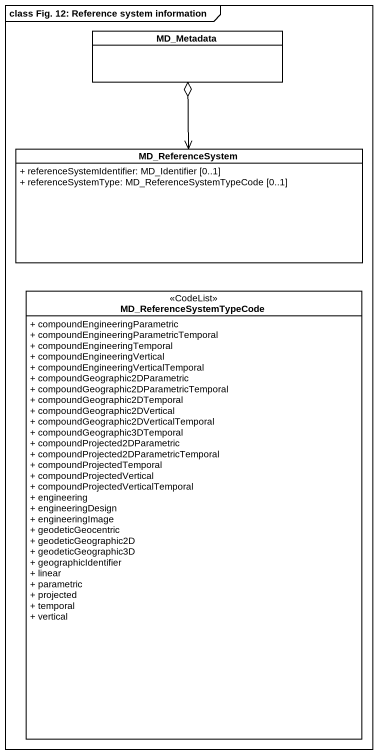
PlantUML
@startuml
mainframe class Fig. 12: Reference system information
hide circle
hide empty members
skinparam classAttributeIconSize 0
class MD_Metadata #FFFFFF
class MD_ReferenceSystem #FFFFFF {
  + referenceSystemIdentifier: MD_Identifier [0..1]
  + referenceSystemType: MD_ReferenceSystemTypeCode [0..1]
}
class MD_ReferenceSystemTypeCode <<CodeList>> #FFFFFF {
  + compoundEngineeringParametric
  + compoundEngineeringParametricTemporal
  + compoundEngineeringTemporal
  + compoundEngineeringVertical
  + compoundEngineeringVerticalTemporal
  + compoundGeographic2DParametric
  + compoundGeographic2DParametricTemporal
  + compoundGeographic2DTemporal
  + compoundGeographic2DVertical
  + compoundGeographic2DVerticalTemporal
  + compoundGeographic3DTemporal
  + compoundProjected2DParametric
  + compoundProjected2DParametricTemporal
  + compoundProjectedTemporal
  + compoundProjectedVertical
  + compoundProjectedVerticalTemporal
  + engineering
  + engineeringDesign
  + engineeringImage
  + geodeticGeocentric
  + geodeticGeographic2D
  + geodeticGeographic3D
  + geographicIdentifier
  + linear
  + parametric
  + projected
  + temporal
  + vertical
}
MD_Metadata o--> MD_ReferenceSystem
@enduml
